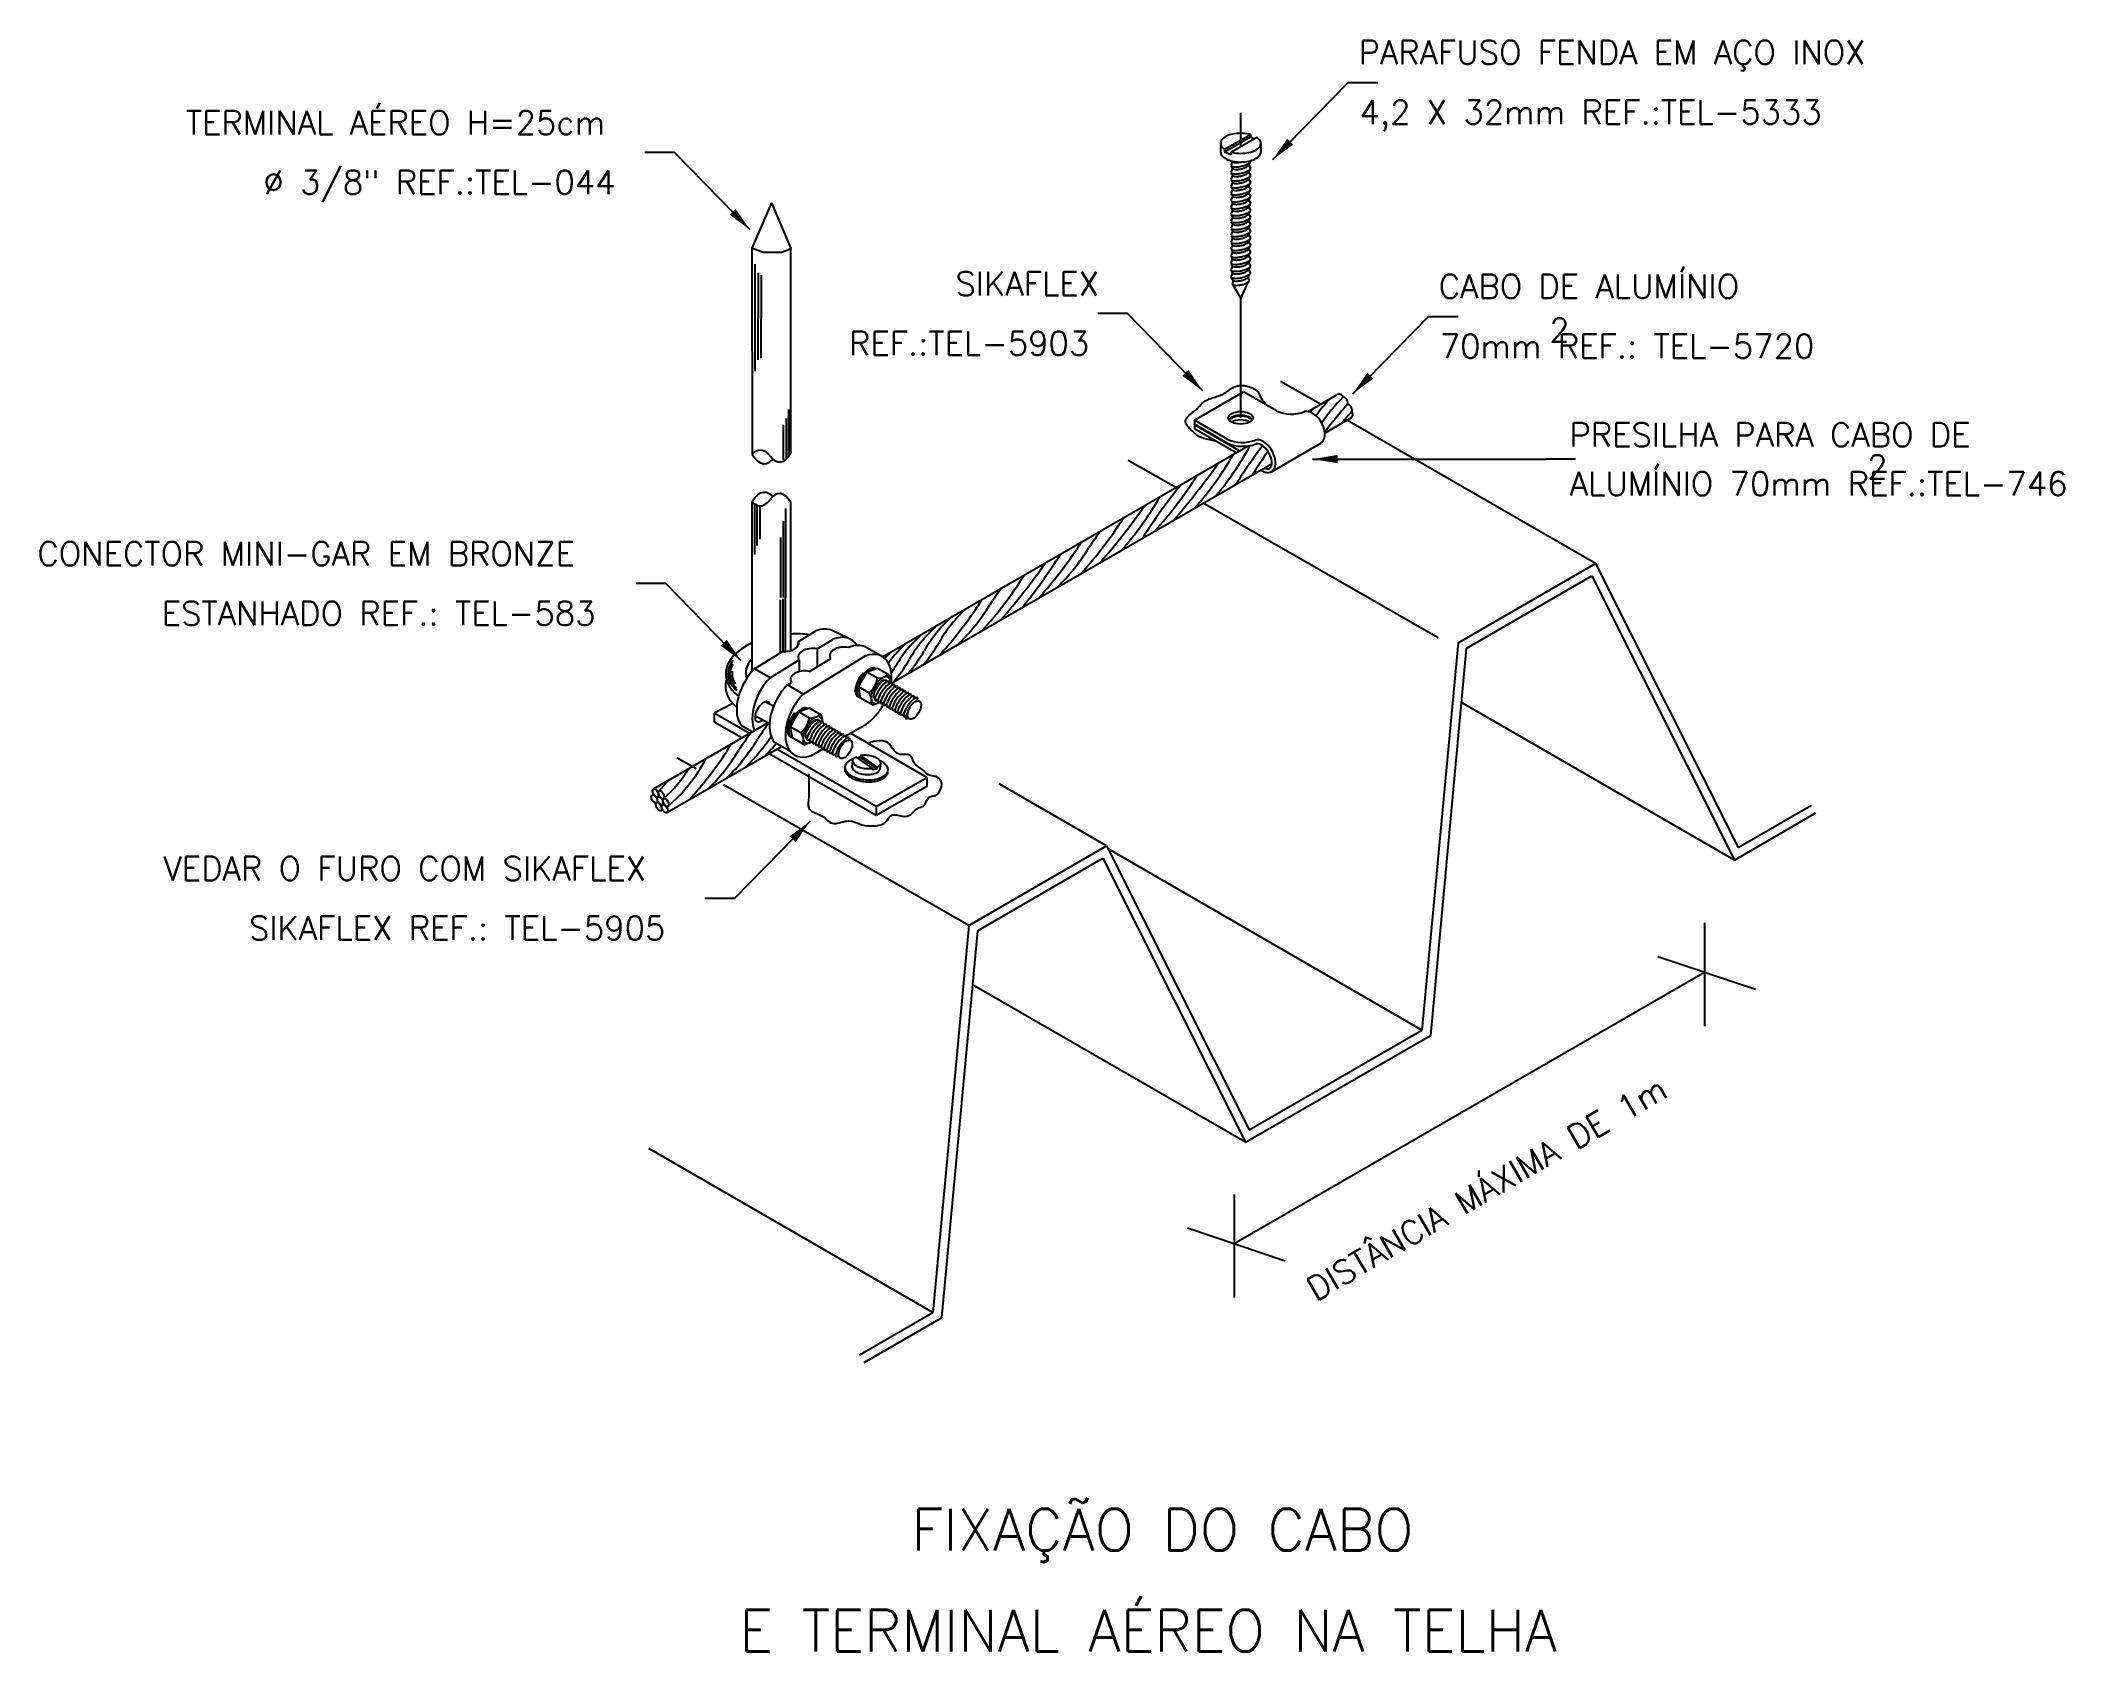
# Model space of a CAD drawing. Header units: millimetres. Extents: x -5782.9 to -5765.8, y -4665.2 to -4651.6.
import ezdxf
from ezdxf.enums import TextEntityAlignment as Align

# ---------------------------------------------------------------- set-up
doc = ezdxf.new("R2010")
doc.units = ezdxf.units.MM
doc.header["$LTSCALE"] = 10
doc.linetypes.add('DASHDOT', pattern=[1, 0.5, -0.25, 0, -0.25])
doc.layers.add('Termotécnica', color=7, linetype='Continuous')
doc.styles.add('r140', font='romans.shx')
doc.styles.add('r80', font='romans.shx')

msp = doc.modelspace()

# ---------------------------------------------------------------- linework, layer by layer
at = {"layer": 'Termotécnica', "color": 2}
for p, q in [((-5772.498, -4652.651), (-5771.862, -4652.001)), ((-5771.862, -4652.001), (-5771.612, -4652.001)), ((-5772.937, -4652.514), (-5772.937, -4652.586)), ((-5772.903, -4652.564), (-5772.686, -4652.439)), ((-5772.903, -4652.585), (-5772.686, -4652.46)), ((-5772.85, -4652.588), (-5772.633, -4652.463)), ((-5772.686, -4652.439), (-5772.686, -4652.46)), ((-5772.686, -4652.46), (-5772.654, -4652.475)), ((-5772.599, -4652.514), (-5772.599, -4652.586)), ((-5777.535, -4652.591), (-5777.785, -4652.591)), ((-5776.899, -4653.242), (-5777.535, -4652.591)), ((-5772.903, -4652.564), (-5772.903, -4652.585)), ((-5772.903, -4652.585), (-5772.85, -4652.609)), ((-5772.836, -4652.665), (-5772.851, -4652.7)), ((-5772.836, -4652.724), (-5772.851, -4652.759)), ((-5772.85, -4652.588), (-5772.85, -4652.609)), ((-5772.847, -4652.706), (-5772.836, -4652.724)), ((-5772.689, -4652.674), (-5772.701, -4652.695)), ((-5772.701, -4652.695), (-5772.686, -4652.724)), ((-5772.836, -4652.783), (-5772.851, -4652.817)), ((-5772.836, -4652.841), (-5772.851, -4652.876)), ((-5772.836, -4652.9), (-5772.851, -4652.935)), ((-5772.847, -4652.764), (-5772.836, -4652.783)), ((-5772.847, -4652.823), (-5772.836, -4652.841)), ((-5772.847, -4652.882), (-5772.836, -4652.9)), ((-5772.689, -4652.732), (-5772.701, -4652.754)), ((-5772.701, -4652.754), (-5772.686, -4652.783)), ((-5772.689, -4652.791), (-5772.701, -4652.813)), ((-5772.701, -4652.813), (-5772.686, -4652.841)), ((-5772.689, -4652.85), (-5772.701, -4652.871)), ((-5772.701, -4652.871), (-5772.686, -4652.9)), ((-5776.719, -4653.015), (-5776.883, -4653.397)), ((-5776.719, -4653.015), (-5776.556, -4653.399)), ((-5772.836, -4652.959), (-5772.851, -4652.993)), ((-5772.836, -4653.017), (-5772.851, -4653.052)), ((-5772.847, -4652.94), (-5772.836, -4652.959)), ((-5772.847, -4652.999), (-5772.836, -4653.017)), ((-5772.847, -4653.057), (-5772.836, -4653.076)), ((-5772.689, -4652.908), (-5772.701, -4652.93)), ((-5772.701, -4652.93), (-5772.686, -4652.958)), ((-5772.689, -4652.967), (-5772.701, -4652.989)), ((-5772.701, -4652.989), (-5772.686, -4653.017)), ((-5772.689, -4653.026), (-5772.701, -4653.047)), ((-5772.701, -4653.047), (-5772.686, -4653.076)), ((-5772.836, -4653.076), (-5772.851, -4653.111)), ((-5772.836, -4653.135), (-5772.851, -4653.169)), ((-5772.836, -4653.193), (-5772.851, -4653.228)), ((-5772.847, -4653.116), (-5772.836, -4653.135)), ((-5772.847, -4653.175), (-5772.836, -4653.193)), ((-5772.847, -4653.233), (-5772.836, -4653.252)), ((-5772.689, -4653.084), (-5772.701, -4653.106)), ((-5772.701, -4653.106), (-5772.686, -4653.134)), ((-5772.689, -4653.143), (-5772.701, -4653.165)), ((-5772.701, -4653.165), (-5772.686, -4653.193)), ((-5772.689, -4653.202), (-5772.701, -4653.223)), ((-5772.701, -4653.223), (-5772.686, -4653.252)), ((-5776.883, -4653.397), (-5776.882, -4655.133)), ((-5776.796, -4653.429), (-5776.883, -4653.397)), ((-5776.882, -4653.397), (-5776.882, -4653.396)), ((-5776.632, -4653.429), (-5776.556, -4653.399)), ((-5776.555, -4655.125), (-5776.556, -4653.399)), ((-5772.836, -4653.252), (-5772.851, -4653.287)), ((-5772.836, -4653.31), (-5772.851, -4653.345)), ((-5772.836, -4653.369), (-5772.851, -4653.404)), ((-5772.847, -4653.292), (-5772.836, -4653.31)), ((-5772.847, -4653.351), (-5772.836, -4653.369)), ((-5772.847, -4653.409), (-5772.836, -4653.428)), ((-5772.689, -4653.26), (-5772.701, -4653.282)), ((-5772.701, -4653.282), (-5772.686, -4653.31)), ((-5772.689, -4653.319), (-5772.701, -4653.34)), ((-5772.701, -4653.34), (-5772.686, -4653.369)), ((-5772.689, -4653.377), (-5772.701, -4653.399)), ((-5772.701, -4653.399), (-5772.686, -4653.428)), ((-5776.796, -4653.429), (-5776.632, -4653.429)), ((-5772.836, -4653.428), (-5772.851, -4653.462)), ((-5772.836, -4653.486), (-5772.851, -4653.521)), ((-5772.836, -4653.545), (-5772.851, -4653.58)), ((-5772.847, -4653.468), (-5772.836, -4653.486)), ((-5772.847, -4653.527), (-5772.836, -4653.545)), ((-5772.689, -4653.436), (-5772.701, -4653.458)), ((-5772.701, -4653.458), (-5772.686, -4653.486)), ((-5772.689, -4653.495), (-5772.701, -4653.516)), ((-5772.701, -4653.516), (-5772.686, -4653.545)), ((-5772.689, -4653.553), (-5772.701, -4653.575)), ((-5772.701, -4653.575), (-5772.686, -4653.603)), ((-5772.836, -4653.604), (-5772.851, -4653.638)), ((-5772.848, -4653.643), (-5772.836, -4653.664)), ((-5772.847, -4653.585), (-5772.836, -4653.604)), ((-5772.834, -4653.668), (-5772.838, -4653.7)), ((-5772.833, -4653.705), (-5772.768, -4653.821)), ((-5772.768, -4653.821), (-5772.706, -4653.682)), ((-5772.705, -4653.644), (-5772.697, -4653.67)), ((-5772.701, -4653.635), (-5772.691, -4653.614)), ((-5773.722, -4653.948), (-5773.972, -4653.948)), ((-5773.087, -4654.599), (-5773.722, -4653.948)), ((-5771.823, -4654.622), (-5771.187, -4653.972)), ((-5771.187, -4653.972), (-5770.937, -4653.972)), ((-5773.158, -4654.846), (-5772.744, -4654.607)), ((-5772.467, -4654.767), (-5772.744, -4654.607)), ((-5772.201, -4654.772), (-5771.957, -4654.631)), ((-5772.882, -4655.006), (-5773.158, -4654.846)), ((-5773.158, -4654.846), (-5773.158, -4654.878)), ((-5772.882, -4655.038), (-5773.158, -4654.878)), ((-5773.158, -4654.885), (-5773.153, -4654.882)), ((-5772.778, -4655.104), (-5773.158, -4654.885)), ((-5773.158, -4654.885), (-5773.158, -4654.917)), ((-5772.806, -4655.12), (-5773.158, -4654.917)), ((-5772.057, -4654.951), (-5771.835, -4654.822)), ((-5775.785, -4656.838), (-5772.704, -4655.062)), ((-5772.509, -4655.279), (-5772.094, -4655.039)), ((-5775.151, -4656.737), (-5772.504, -4655.209)), ((-5772.162, -4655.173), (-5770.198, -4655.174)), ((-5769.948, -4655.174), (-5770.198, -4655.174)), ((-5776.882, -4656.96), (-5776.882, -4655.53)), ((-5776.555, -4656.785), (-5776.555, -4655.536)), ((-5777.609, -4656.221), (-5777.859, -4656.221)), ((-5776.973, -4656.872), (-5777.609, -4656.221)), ((-5775.708, -4657.059), (-5775.151, -4656.737)), ((-5775.987, -4657.091), (-5775.915, -4656.967)), ((-5775.948, -4656.975), (-5775.936, -4656.982)), ((-5775.937, -4656.977), (-5775.925, -4656.984)), ((-5775.937, -4656.977), (-5775.928, -4656.99)), ((-5775.936, -4656.982), (-5775.929, -4656.992)), ((-5775.825, -4656.936), (-5775.915, -4656.967)), ((-5775.826, -4657.018), (-5775.915, -4656.967)), ((-5775.73, -4656.99), (-5775.825, -4656.936)), ((-5775.969, -4657.185), (-5775.987, -4657.091)), ((-5775.899, -4657.142), (-5775.987, -4657.091)), ((-5775.754, -4657.035), (-5775.756, -4657.054)), ((-5775.754, -4657.035), (-5775.756, -4657.054)), ((-5775.73, -4657.047), (-5775.733, -4657.068)), ((-5775.712, -4657.058), (-5775.723, -4657)), ((-5775.706, -4657.06), (-5775.709, -4657.082)), ((-5775.683, -4657.074), (-5775.685, -4657.093)), ((-5775.657, -4657.088), (-5775.659, -4657.108)), ((-5775.634, -4657.102), (-5775.637, -4657.122)), ((-5775.61, -4657.116), (-5775.613, -4657.135)), ((-5775.587, -4657.13), (-5775.589, -4657.149)), ((-5775.563, -4657.143), (-5775.566, -4657.163)), ((-5775.54, -4657.157), (-5775.542, -4657.176)), ((-5777.045, -4657.23), (-5777.201, -4657.311)), ((-5776.903, -4657.483), (-5777.201, -4657.311)), ((-5777.201, -4657.311), (-5777.201, -4657.387)), ((-5776.7, -4657.255), (-5776.771, -4657.218)), ((-5776.56, -4657.427), (-5776.488, -4657.302)), ((-5776.521, -4657.311), (-5776.509, -4657.318)), ((-5776.51, -4657.313), (-5776.498, -4657.32)), ((-5776.51, -4657.313), (-5776.501, -4657.325)), ((-5776.509, -4657.318), (-5776.502, -4657.328)), ((-5776.398, -4657.271), (-5776.488, -4657.302)), ((-5776.399, -4657.354), (-5776.488, -4657.302)), ((-5776.303, -4657.326), (-5776.398, -4657.271)), ((-5775.874, -4657.24), (-5775.969, -4657.185)), ((-5775.799, -4657.219), (-5775.862, -4657.241)), ((-5775.854, -4657.187), (-5775.844, -4657.181)), ((-5775.854, -4657.187), (-5775.844, -4657.181)), ((-5775.842, -4657.207), (-5775.82, -4657.195)), ((-5775.818, -4657.221), (-5775.797, -4657.209)), ((-5775.794, -4657.234), (-5775.773, -4657.222)), ((-5775.769, -4657.249), (-5775.748, -4657.237)), ((-5775.746, -4657.263), (-5775.725, -4657.251)), ((-5775.722, -4657.276), (-5775.701, -4657.264)), ((-5775.698, -4657.29), (-5775.677, -4657.278)), ((-5775.675, -4657.304), (-5775.654, -4657.292)), ((-5775.652, -4657.317), (-5775.63, -4657.305)), ((-5775.628, -4657.33), (-5775.607, -4657.318)), ((-5775.603, -4657.343), (-5775.582, -4657.331)), ((-5775.516, -4657.17), (-5775.519, -4657.189)), ((-5775.49, -4657.183), (-5775.493, -4657.208)), ((-5777.714, -4657.951), (-5776.748, -4657.394)), ((-5776.969, -4657.521), (-5777.201, -4657.387)), ((-5776.735, -4657.4), (-5776.856, -4657.337)), ((-5776.542, -4657.52), (-5776.56, -4657.427)), ((-5776.472, -4657.478), (-5776.56, -4657.427)), ((-5776.327, -4657.37), (-5776.329, -4657.39)), ((-5776.303, -4657.382), (-5776.306, -4657.404)), ((-5776.285, -4657.393), (-5776.296, -4657.335)), ((-5776.279, -4657.396), (-5776.282, -4657.417)), ((-5776.255, -4657.41), (-5776.258, -4657.429)), ((-5776.23, -4657.424), (-5776.232, -4657.443)), ((-5776.207, -4657.438), (-5776.209, -4657.457)), ((-5776.183, -4657.452), (-5776.186, -4657.471)), ((-5776.159, -4657.465), (-5776.162, -4657.485)), ((-5776.136, -4657.479), (-5776.139, -4657.498)), ((-5776.113, -4657.492), (-5776.115, -4657.512)), ((-5775.41, -4657.853), (-5776.054, -4657.481)), ((-5775.583, -4657.362), (-5775.568, -4657.352)), ((-5777.599, -4658.15), (-5776.633, -4657.593)), ((-5775.836, -4658.175), (-5776.739, -4657.654)), ((-5775.836, -4658.099), (-5776.673, -4657.616)), ((-5776.447, -4657.575), (-5776.542, -4657.52)), ((-5776.371, -4657.554), (-5776.435, -4657.576)), ((-5776.427, -4657.523), (-5776.417, -4657.517)), ((-5776.415, -4657.543), (-5776.393, -4657.53)), ((-5776.391, -4657.556), (-5776.37, -4657.544)), ((-5776.367, -4657.57), (-5776.346, -4657.558)), ((-5776.342, -4657.584), (-5776.32, -4657.572)), ((-5776.319, -4657.598), (-5776.297, -4657.586)), ((-5776.295, -4657.612), (-5776.274, -4657.6)), ((-5776.271, -4657.626), (-5776.25, -4657.614)), ((-5776.248, -4657.639), (-5776.227, -4657.627)), ((-5776.225, -4657.653), (-5776.203, -4657.641)), ((-5776.201, -4657.666), (-5776.18, -4657.654)), ((-5776.175, -4657.68), (-5776.154, -4657.668)), ((-5776.089, -4657.505), (-5776.092, -4657.525)), ((-5776.063, -4657.519), (-5776.066, -4657.539)), ((-5775.828, -4657.766), (-5775.97, -4657.667)), ((-5776.038, -4657.763), (-5776.034, -4657.713)), ((-5775.866, -4657.779), (-5776.007, -4657.681)), ((-5775.971, -4657.682), (-5775.993, -4657.69)), ((-5775.829, -4657.78), (-5775.971, -4657.682)), ((-5775.868, -4657.778), (-5775.869, -4657.788)), ((-5775.866, -4657.779), (-5775.867, -4657.793)), ((-5775.829, -4657.78), (-5775.867, -4657.793)), ((-5775.828, -4657.766), (-5775.829, -4657.78)), ((-5775.802, -4657.733), (-5775.806, -4657.782)), ((-5775.836, -4658.099), (-5775.41, -4657.853)), ((-5775.41, -4657.929), (-5775.836, -4658.175)), ((-5775.41, -4657.853), (-5775.41, -4657.929)), ((-5775.836, -4658.099), (-5775.836, -4658.175)), ((-5776.393, -4658.222), (-5777.029, -4658.872)), ((-5777.029, -4658.872), (-5777.279, -4658.872))]:
    msp.add_line(p, q, dxfattribs=at)
at = {"layer": 'Termotécnica', "color": 1, "linetype": 'DASHDOT'}
for p, q in [((-5772.768, -4652.541), (-5772.768, -4652.258)), ((-5772.768, -4654.825), (-5772.768, -4653.821))]:
    msp.add_line(p, q, dxfattribs=at)
at = {"layer": 'Termotécnica', "color": 1}
for p, q in [((-5776.857, -4653.981), (-5776.857, -4653.53)), ((-5776.832, -4653.603), (-5776.832, -4653.982)), ((-5776.806, -4653.625), (-5776.806, -4653.982)), ((-5776.857, -4654.432), (-5776.857, -4653.981)), ((-5776.832, -4654.338), (-5776.832, -4653.982)), ((-5776.806, -4654.323), (-5776.806, -4653.982)), ((-5776.574, -4654.755), (-5776.574, -4655.141)), ((-5776.617, -4655.18), (-5776.617, -4654.884)), ((-5776.595, -4654.831), (-5776.595, -4655.163)), ((-5776.859, -4655.977), (-5776.859, -4655.549)), ((-5776.839, -4655.9), (-5776.839, -4655.56)), ((-5776.818, -4655.566), (-5776.818, -4655.847)), ((-5776.601, -4655.589), (-5776.601, -4656.339)), ((-5776.621, -4655.694), (-5776.621, -4656.339)), ((-5776.642, -4655.834), (-5776.642, -4656.339)), ((-5776.642, -4656.803), (-5776.642, -4656.359)), ((-5776.621, -4656.793), (-5776.621, -4656.349)), ((-5776.601, -4656.793), (-5776.601, -4656.339)), ((-5776.102, -4658.029), (-5776.102, -4658.021)), ((-5768.864, -4659.079), (-5768.864, -4659.947)), ((-5769.256, -4659.36), (-5768.433, -4659.637)), ((-5772.824, -4661.778), (-5768.864, -4659.492)), ((-5772.824, -4661.365), (-5772.824, -4662.234)), ((-5773.216, -4661.647), (-5772.393, -4661.924))]:
    msp.add_line(p, q, dxfattribs=at)
at = {"layer": 'Termotécnica', "color": 3}
for p, q in [((-5772.097, -4654.711), (-5772.432, -4654.518)), ((-5769.781, -4656.053), (-5771.873, -4654.845)), ((-5773.314, -4655.413), (-5773.715, -4655.185)), ((-5771.104, -4656.677), (-5773.085, -4655.544)), ((-5770.938, -4656.721), (-5769.781, -4656.053)), ((-5769.781, -4656.053), (-5768.58, -4658.444)), ((-5770.868, -4656.767), (-5769.812, -4656.157)), ((-5769.812, -4656.157), (-5768.611, -4658.549)), ((-5776.492, -4656.71), (-5776.346, -4656.62)), ((-5776.072, -4656.682), (-5776.208, -4656.617)), ((-5776.862, -4656.938), (-5776.625, -4656.793)), ((-5776.492, -4656.71), (-5776.492, -4656.735)), ((-5776.333, -4656.771), (-5776.202, -4656.691)), ((-5776.333, -4656.771), (-5776.333, -4656.921)), ((-5775.799, -4656.83), (-5775.929, -4656.754)), ((-5770.938, -4656.721), (-5771.242, -4659.981)), ((-5770.868, -4656.767), (-5771.171, -4660.027)), ((-5776.731, -4657.014), (-5776.862, -4656.938)), ((-5776.731, -4657.014), (-5776.485, -4656.864)), ((-5776.485, -4656.864), (-5776.485, -4656.963)), ((-5776.452, -4657.151), (-5775.923, -4656.828)), ((-5776.398, -4656.96), (-5776.22, -4656.851)), ((-5776.585, -4657.074), (-5776.551, -4657.054)), ((-5776.452, -4657.151), (-5776.585, -4657.074)), ((-5775.708, -4657.08), (-5775.708, -4657.077)), ((-5768.611, -4658.549), (-5770.91, -4657.221)), ((-5776.88, -4657.47), (-5776.971, -4657.418)), ((-5776.281, -4657.416), (-5776.281, -4657.412)), ((-5776.094, -4657.503), (-5775.919, -4657.404)), ((-5776.559, -4657.635), (-5776.693, -4657.559)), ((-5776.382, -4657.669), (-5776.275, -4657.607)), ((-5777.353, -4657.782), (-5777.515, -4657.689)), ((-5775.056, -4659.099), (-5777.124, -4657.916)), ((-5773.898, -4658.43), (-5774.802, -4657.908)), ((-5768.611, -4658.549), (-5767.924, -4658.152)), ((-5768.58, -4658.444), (-5767.962, -4658.088)), ((-5775.056, -4659.099), (-5773.898, -4658.43)), ((-5773.898, -4658.43), (-5772.697, -4660.822)), ((-5771.242, -4659.981), (-5773.885, -4658.455)), ((-5774.985, -4659.144), (-5773.929, -4658.534)), ((-5773.929, -4658.534), (-5772.728, -4660.926)), ((-5775.056, -4659.099), (-5775.359, -4662.359)), ((-5774.985, -4659.144), (-5775.288, -4662.404)), ((-5772.728, -4660.926), (-5775.027, -4659.599)), ((-5772.728, -4660.926), (-5771.171, -4660.027)), ((-5772.697, -4660.822), (-5771.242, -4659.981)), ((-5775.359, -4662.359), (-5777.75, -4660.979)), ((-5775.977, -4662.716), (-5775.359, -4662.359)), ((-5775.939, -4662.78), (-5775.288, -4662.404))]:
    msp.add_line(p, q, dxfattribs=at)
at = {"layer": 'Termotécnica', "color": 2}
for points in [[(-5772.686, -4652.439, 0.016409), (-5772.7, -4652.436, 0.051099), (-5772.768, -4652.429, 0.051099), (-5772.837, -4652.436, 0.064948), (-5772.888, -4652.454, 0.104203), (-5772.927, -4652.485, 0.174705), (-5772.937, -4652.514, 0.174705), (-5772.927, -4652.542, 0.06738), (-5772.903, -4652.564, 0.064948)], [(-5772.85, -4652.588, 0.016409), (-5772.837, -4652.591, 0.051099), (-5772.768, -4652.598, 0.051099), (-5772.7, -4652.591, 0.064948), (-5772.648, -4652.574, 0.104203), (-5772.609, -4652.542, 0.174705), (-5772.599, -4652.514, 0.174705)], [(-5772.599, -4652.514, 0.174705), (-5772.609, -4652.485, 0.06738), (-5772.633, -4652.463, 0.064948)], [(-5772.937, -4652.586, 0.174705), (-5772.927, -4652.615, 0.104203), (-5772.888, -4652.646, 0.064948), (-5772.837, -4652.664, 0.051099), (-5772.768, -4652.671, 0.051099), (-5772.7, -4652.664, 0.064948), (-5772.648, -4652.646, 0.104203), (-5772.609, -4652.615, 0.174705), (-5772.599, -4652.586, 0.174705)], [(-5775.97, -4657.667, -0.016409), (-5775.96, -4657.666, -0.051099), (-5775.913, -4657.665, -0.051099), (-5775.866, -4657.674, -0.064948), (-5775.832, -4657.689, -0.104203), (-5775.807, -4657.712, -0.174705), (-5775.802, -4657.733, -0.174705), (-5775.81, -4657.752, -0.06738), (-5775.828, -4657.766, -0.064948)], [(-5775.741, -4657.809, -0.163967), (-5775.755, -4657.842, -0.105865), (-5775.799, -4657.874, -0.069333), (-5775.855, -4657.89, -0.055541), (-5775.928, -4657.892, -0.055541), (-5776, -4657.878, -0.069333), (-5776.053, -4657.853, -0.105865), (-5776.091, -4657.814, -0.163967), (-5776.099, -4657.779, -0.163967)], [(-5776.098, -4657.763, -0.163967), (-5776.084, -4657.731, -0.134419), (-5776.026, -4657.693)], [(-5775.811, -4657.707, -0.16143), (-5775.748, -4657.758, -0.163967), (-5775.739, -4657.793, -0.163967), (-5775.754, -4657.826, -0.105865), (-5775.798, -4657.858, -0.069333), (-5775.854, -4657.874, -0.055541), (-5775.927, -4657.876, -0.055541), (-5775.998, -4657.862, -0.069333), (-5776.051, -4657.837, -0.105865), (-5776.089, -4657.798, -0.163967), (-5776.098, -4657.763, -0.163967)], [(-5775.806, -4657.782, -0.174705), (-5775.814, -4657.801, -0.104203), (-5775.843, -4657.82, -0.064948), (-5775.879, -4657.83, -0.051099), (-5775.927, -4657.831, -0.051099), (-5775.973, -4657.822, -0.064948), (-5776.007, -4657.807, -0.104203), (-5776.032, -4657.783, -0.174705), (-5776.038, -4657.763, -0.174705)], [(-5775.866, -4657.779, -0.016409), (-5775.875, -4657.78, -0.051099), (-5775.923, -4657.781, -0.051099), (-5775.969, -4657.772, -0.064948), (-5776.003, -4657.757, -0.104203), (-5776.028, -4657.734, -0.492299), (-5776.007, -4657.681, -0.174705)]]:
    msp.add_lwpolyline(points, format="xyb", dxfattribs=at)
at = {"layer": 'Termotécnica', "color": 1}
for points in [[(-5772.851, -4652.7, 0.24548), (-5772.846, -4652.706, 0.082009), (-5772.823, -4652.712, 0.04047), (-5772.798, -4652.712, 0.029714), (-5772.764, -4652.706, 0.029714), (-5772.73, -4652.697, 0.04047), (-5772.707, -4652.687, 0.082009), (-5772.688, -4652.673, 0.24548), (-5772.686, -4652.665, 0.24548)], [(-5772.851, -4652.759, 0.24548), (-5772.846, -4652.765, 0.082009), (-5772.823, -4652.771, 0.04047), (-5772.798, -4652.77, 0.029714), (-5772.764, -4652.765, 0.029714), (-5772.73, -4652.756, 0.04047), (-5772.707, -4652.746, 0.082009), (-5772.688, -4652.732, 0.24548), (-5772.686, -4652.724, 0.24548)], [(-5772.836, -4652.665, 0.24548), (-5772.832, -4652.671, 0.082009), (-5772.813, -4652.675, 0.04047), (-5772.792, -4652.675, 0.029714), (-5772.764, -4652.671, 0.013189), (-5772.752, -4652.668, 0.04047)], [(-5772.836, -4652.724, 0.24548), (-5772.832, -4652.729, 0.082009), (-5772.813, -4652.734, 0.04047), (-5772.792, -4652.733, 0.029714), (-5772.764, -4652.729, 0.029714), (-5772.737, -4652.722, 0.04047), (-5772.718, -4652.713, 0.082009), (-5772.703, -4652.702, 0.24548), (-5772.701, -4652.695, 0.24548)], [(-5772.851, -4652.817, 0.24548), (-5772.846, -4652.824, 0.082009), (-5772.823, -4652.829, 0.04047), (-5772.798, -4652.829, 0.029714), (-5772.764, -4652.824, 0.029714), (-5772.73, -4652.815, 0.04047), (-5772.707, -4652.804, 0.082009), (-5772.688, -4652.79, 0.24548), (-5772.686, -4652.783, 0.24548)], [(-5772.851, -4652.876, 0.24548), (-5772.846, -4652.882, 0.082009), (-5772.823, -4652.888, 0.04047), (-5772.798, -4652.888, 0.029714), (-5772.764, -4652.882, 0.029714), (-5772.73, -4652.873, 0.04047), (-5772.707, -4652.863, 0.082009), (-5772.688, -4652.849, 0.24548), (-5772.686, -4652.841, 0.24548)], [(-5772.851, -4652.935, 0.24548), (-5772.846, -4652.941, 0.082009), (-5772.823, -4652.946, 0.04047), (-5772.798, -4652.946, 0.029714), (-5772.764, -4652.941, 0.029714), (-5772.73, -4652.932, 0.04047), (-5772.707, -4652.922, 0.082009), (-5772.688, -4652.908, 0.24548), (-5772.686, -4652.9, 0.24548)], [(-5772.836, -4652.783, 0.24548), (-5772.832, -4652.788, 0.082009), (-5772.813, -4652.792, 0.04047), (-5772.792, -4652.792, 0.029714), (-5772.764, -4652.788, 0.029714), (-5772.737, -4652.78, 0.04047), (-5772.718, -4652.772, 0.082009), (-5772.703, -4652.761, 0.24548), (-5772.701, -4652.754, 0.24548)], [(-5772.836, -4652.841, 0.24548), (-5772.832, -4652.846, 0.082009), (-5772.813, -4652.851, 0.04047), (-5772.792, -4652.851, 0.029714), (-5772.764, -4652.846, 0.029714), (-5772.737, -4652.839, 0.04047), (-5772.718, -4652.831, 0.082009), (-5772.703, -4652.819, 0.24548), (-5772.701, -4652.813, 0.24548)], [(-5772.836, -4652.9, 0.24548), (-5772.832, -4652.905, 0.082009), (-5772.813, -4652.91, 0.04047), (-5772.792, -4652.909, 0.029714), (-5772.764, -4652.905, 0.029714), (-5772.737, -4652.898, 0.04047), (-5772.718, -4652.889, 0.082009), (-5772.703, -4652.878, 0.24548), (-5772.701, -4652.871, 0.24548)], [(-5772.851, -4652.993, 0.24548), (-5772.846, -4653, 0.082009), (-5772.823, -4653.005, 0.04047), (-5772.798, -4653.005, 0.029714), (-5772.764, -4653, 0.029714), (-5772.73, -4652.99, 0.04047), (-5772.707, -4652.98, 0.082009), (-5772.688, -4652.966, 0.24548), (-5772.686, -4652.958, 0.24548)], [(-5772.851, -4653.052, 0.24548), (-5772.846, -4653.058, 0.082009), (-5772.823, -4653.064, 0.04047), (-5772.798, -4653.063, 0.029714), (-5772.764, -4653.058, 0.029714), (-5772.73, -4653.049, 0.04047), (-5772.707, -4653.039, 0.082009), (-5772.688, -4653.025, 0.24548), (-5772.686, -4653.017, 0.24548)], [(-5772.836, -4652.959, 0.24548), (-5772.832, -4652.964, 0.082009), (-5772.813, -4652.968, 0.04047), (-5772.792, -4652.968, 0.029714), (-5772.764, -4652.964, 0.029714), (-5772.737, -4652.956, 0.04047), (-5772.718, -4652.948, 0.082009), (-5772.703, -4652.936, 0.24548), (-5772.701, -4652.93, 0.24548)], [(-5772.836, -4653.017, 0.24548), (-5772.832, -4653.022, 0.082009), (-5772.813, -4653.027, 0.04047), (-5772.792, -4653.027, 0.029714), (-5772.764, -4653.022, 0.029714), (-5772.737, -4653.015, 0.04047), (-5772.718, -4653.007, 0.082009), (-5772.703, -4652.995, 0.24548), (-5772.701, -4652.989, 0.24548)], [(-5772.836, -4653.076, 0.24548), (-5772.832, -4653.081, 0.082009), (-5772.813, -4653.085, 0.04047), (-5772.792, -4653.085, 0.029714), (-5772.764, -4653.081, 0.029714), (-5772.737, -4653.073, 0.04047), (-5772.718, -4653.065, 0.082009), (-5772.703, -4653.054, 0.24548), (-5772.701, -4653.047, 0.24548)], [(-5772.851, -4653.111, 0.24548), (-5772.846, -4653.117, 0.082009), (-5772.823, -4653.122, 0.04047), (-5772.798, -4653.122, 0.029714), (-5772.764, -4653.117, 0.029714), (-5772.73, -4653.108, 0.04047), (-5772.707, -4653.098, 0.082009), (-5772.688, -4653.084, 0.24548), (-5772.686, -4653.076, 0.24548)], [(-5772.851, -4653.169, 0.24548), (-5772.846, -4653.176, 0.082009), (-5772.823, -4653.181, 0.04047), (-5772.798, -4653.181, 0.029714), (-5772.764, -4653.176, 0.029714), (-5772.73, -4653.166, 0.04047), (-5772.707, -4653.156, 0.082009), (-5772.688, -4653.142, 0.24548), (-5772.686, -4653.134, 0.24548)], [(-5772.851, -4653.228, 0.24548), (-5772.846, -4653.234, 0.082009), (-5772.823, -4653.24, 0.04047), (-5772.798, -4653.239, 0.029714), (-5772.764, -4653.234, 0.029714), (-5772.73, -4653.225, 0.04047), (-5772.707, -4653.215, 0.082009), (-5772.688, -4653.201, 0.24548), (-5772.686, -4653.193, 0.24548)], [(-5772.836, -4653.135, 0.24548), (-5772.832, -4653.14, 0.082009), (-5772.813, -4653.144, 0.04047), (-5772.792, -4653.144, 0.029714), (-5772.764, -4653.14, 0.029714), (-5772.737, -4653.132, 0.04047), (-5772.718, -4653.124, 0.082009), (-5772.703, -4653.112, 0.24548), (-5772.701, -4653.106, 0.24548)], [(-5772.836, -4653.193, 0.24548), (-5772.832, -4653.198, 0.082009), (-5772.813, -4653.203, 0.04047), (-5772.792, -4653.203, 0.029714), (-5772.764, -4653.198, 0.029714), (-5772.737, -4653.191, 0.04047), (-5772.718, -4653.182, 0.082009), (-5772.703, -4653.171, 0.24548), (-5772.701, -4653.165, 0.24548)], [(-5772.836, -4653.252, 0.24548), (-5772.832, -4653.257, 0.082009), (-5772.813, -4653.261, 0.04047), (-5772.792, -4653.261, 0.029714), (-5772.764, -4653.257, 0.029714), (-5772.737, -4653.249, 0.04047), (-5772.718, -4653.241, 0.082009), (-5772.703, -4653.23, 0.24548), (-5772.701, -4653.223, 0.24548)], [(-5772.851, -4653.287, 0.24548), (-5772.846, -4653.293, 0.082009), (-5772.823, -4653.298, 0.04047), (-5772.798, -4653.298, 0.029714), (-5772.764, -4653.293, 0.029714), (-5772.73, -4653.284, 0.04047), (-5772.707, -4653.274, 0.082009), (-5772.688, -4653.259, 0.24548), (-5772.686, -4653.252, 0.24548)], [(-5772.851, -4653.345, 0.24548), (-5772.846, -4653.351, 0.082009), (-5772.823, -4653.357, 0.04047), (-5772.798, -4653.357, 0.029714), (-5772.764, -4653.351, 0.029714), (-5772.73, -4653.342, 0.04047), (-5772.707, -4653.332, 0.082009), (-5772.688, -4653.318, 0.24548), (-5772.686, -4653.31, 0.24548)], [(-5772.851, -4653.404, 0.24548), (-5772.846, -4653.41, 0.082009), (-5772.823, -4653.416, 0.04047), (-5772.798, -4653.415, 0.029714), (-5772.764, -4653.41, 0.029714), (-5772.73, -4653.401, 0.04047), (-5772.707, -4653.391, 0.082009), (-5772.688, -4653.377, 0.24548), (-5772.686, -4653.369, 0.24548)], [(-5772.836, -4653.31, 0.24548), (-5772.832, -4653.316, 0.082009), (-5772.813, -4653.32, 0.04047), (-5772.792, -4653.32, 0.029714), (-5772.764, -4653.316, 0.029714), (-5772.737, -4653.308, 0.04047), (-5772.718, -4653.3, 0.082009), (-5772.703, -4653.288, 0.24548), (-5772.701, -4653.282, 0.24548)], [(-5772.836, -4653.369, 0.24548), (-5772.832, -4653.374, 0.082009), (-5772.813, -4653.379, 0.04047), (-5772.792, -4653.378, 0.029714), (-5772.764, -4653.374, 0.029714), (-5772.737, -4653.367, 0.04047), (-5772.718, -4653.358, 0.082009), (-5772.703, -4653.347, 0.24548), (-5772.701, -4653.34, 0.24548)], [(-5772.836, -4653.428, 0.24548), (-5772.832, -4653.433, 0.082009), (-5772.813, -4653.437, 0.04047), (-5772.792, -4653.437, 0.029714), (-5772.764, -4653.433, 0.029714), (-5772.737, -4653.425, 0.04047), (-5772.718, -4653.417, 0.082009), (-5772.703, -4653.406, 0.24548), (-5772.701, -4653.399, 0.24548)], [(-5772.851, -4653.462, 0.24548), (-5772.846, -4653.469, 0.082009), (-5772.823, -4653.474, 0.04047), (-5772.798, -4653.474, 0.029714), (-5772.764, -4653.469, 0.029714), (-5772.73, -4653.46, 0.04047), (-5772.707, -4653.449, 0.082009), (-5772.688, -4653.435, 0.24548), (-5772.686, -4653.428, 0.24548)], [(-5772.851, -4653.521, 0.24548), (-5772.846, -4653.527, 0.082009), (-5772.823, -4653.533, 0.04047), (-5772.798, -4653.533, 0.029714), (-5772.764, -4653.527, 0.029714), (-5772.73, -4653.518, 0.04047), (-5772.707, -4653.508, 0.082009), (-5772.688, -4653.494, 0.24548), (-5772.686, -4653.486, 0.24548)], [(-5772.851, -4653.58, 0.24548), (-5772.846, -4653.586, 0.082009), (-5772.823, -4653.591, 0.04047), (-5772.798, -4653.591, 0.029714), (-5772.764, -4653.586, 0.029714), (-5772.73, -4653.577, 0.04047), (-5772.707, -4653.567, 0.082009), (-5772.688, -4653.553, 0.24548), (-5772.686, -4653.545, 0.24548)], [(-5772.836, -4653.486, 0.24548), (-5772.832, -4653.492, 0.082009), (-5772.813, -4653.496, 0.04047), (-5772.792, -4653.496, 0.029714), (-5772.764, -4653.491, 0.029714), (-5772.737, -4653.484, 0.04047), (-5772.718, -4653.476, 0.082009), (-5772.703, -4653.464, 0.24548), (-5772.701, -4653.458, 0.24548)], [(-5772.836, -4653.545, 0.24548), (-5772.832, -4653.55, 0.082009), (-5772.813, -4653.555, 0.04047), (-5772.792, -4653.554, 0.029714), (-5772.764, -4653.55, 0.029714), (-5772.737, -4653.543, 0.04047), (-5772.718, -4653.534, 0.082009), (-5772.703, -4653.523, 0.24548), (-5772.701, -4653.516, 0.24548)], [(-5772.836, -4653.604, 0.24548), (-5772.832, -4653.609, 0.082009), (-5772.813, -4653.613, 0.04047), (-5772.792, -4653.613, 0.029714), (-5772.764, -4653.609, 0.029714), (-5772.737, -4653.601, 0.04047), (-5772.718, -4653.593, 0.082009), (-5772.703, -4653.581, 0.24548), (-5772.701, -4653.575, 0.24548)], [(-5772.851, -4653.638, 0.24548), (-5772.846, -4653.645, 0.082009), (-5772.823, -4653.65, 0.04047), (-5772.798, -4653.65, 0.029714), (-5772.764, -4653.645, 0.029714), (-5772.73, -4653.635, 0.04047), (-5772.707, -4653.625, 0.082009), (-5772.688, -4653.611, 0.24548), (-5772.686, -4653.603, 0.24548)], [(-5772.838, -4653.7, 0.24548), (-5772.834, -4653.705, 0.082009), (-5772.815, -4653.709, 0.04047), (-5772.793, -4653.709, 0.029714), (-5772.763, -4653.705, 0.029714), (-5772.735, -4653.697, 0.04047), (-5772.715, -4653.688, 0.082009), (-5772.699, -4653.676, 0.24548), (-5772.697, -4653.67, 0.24548)], [(-5772.836, -4653.664, 0.24548), (-5772.832, -4653.669, 0.082009), (-5772.813, -4653.673, 0.04047), (-5772.792, -4653.673, 0.029714), (-5772.764, -4653.669, 0.029714), (-5772.737, -4653.661, 0.04047), (-5772.718, -4653.653, 0.082009), (-5772.703, -4653.642, 0.24548), (-5772.701, -4653.635, 0.24548)]]:
    msp.add_lwpolyline(points, format="xyb", dxfattribs=at)
msp.add_lwpolyline([(-5772.973, -4655.024), (-5773.017, -4655.014), (-5773.052, -4655.005), (-5773.079, -4654.998), (-5773.099, -4654.99), (-5773.114, -4654.984), (-5773.126, -4654.977), (-5773.134, -4654.971), (-5773.142, -4654.965), (-5773.15, -4654.958), (-5773.159, -4654.951), (-5773.167, -4654.943), (-5773.176, -4654.936), (-5773.185, -4654.928), (-5773.193, -4654.919), (-5773.201, -4654.911), (-5773.208, -4654.903), (-5773.215, -4654.894), (-5773.221, -4654.886), (-5773.226, -4654.877), (-5773.23, -4654.869), (-5773.232, -4654.86), (-5773.232, -4654.851), (-5773.231, -4654.842), (-5773.227, -4654.833), (-5773.221, -4654.824), (-5773.213, -4654.815), (-5773.204, -4654.806), (-5773.194, -4654.797), (-5773.183, -4654.789), (-5773.173, -4654.781), (-5773.162, -4654.773), (-5773.153, -4654.766), (-5773.146, -4654.76), (-5773.139, -4654.754), (-5773.134, -4654.748), (-5773.129, -4654.743), (-5773.124, -4654.738), (-5773.12, -4654.733), (-5773.116, -4654.728), (-5773.112, -4654.723), (-5773.107, -4654.717), (-5773.101, -4654.711), (-5773.095, -4654.705), (-5773.088, -4654.699), (-5773.081, -4654.693), (-5773.072, -4654.687), (-5773.063, -4654.681), (-5773.054, -4654.676), (-5773.043, -4654.671), (-5773.032, -4654.666), (-5773.02, -4654.661), (-5773.008, -4654.657), (-5772.996, -4654.653), (-5772.984, -4654.65), (-5772.972, -4654.646), (-5772.961, -4654.642), (-5772.951, -4654.639), (-5772.941, -4654.636), (-5772.932, -4654.632), (-5772.924, -4654.629), (-5772.916, -4654.625), (-5772.908, -4654.621), (-5772.9, -4654.616), (-5772.893, -4654.612), (-5772.885, -4654.607), (-5772.877, -4654.601), (-5772.869, -4654.595), (-5772.862, -4654.59), (-5772.854, -4654.584), (-5772.846, -4654.578), (-5772.838, -4654.573), (-5772.829, -4654.569), (-5772.821, -4654.565), (-5772.813, -4654.562), (-5772.804, -4654.559), (-5772.796, -4654.557), (-5772.787, -4654.555), (-5772.779, -4654.554), (-5772.771, -4654.553), (-5772.762, -4654.553), (-5772.754, -4654.553), (-5772.746, -4654.553), (-5772.739, -4654.554), (-5772.731, -4654.555), (-5772.723, -4654.556), (-5772.716, -4654.558), (-5772.708, -4654.56), (-5772.7, -4654.562), (-5772.693, -4654.565), (-5772.685, -4654.567), (-5772.678, -4654.57), (-5772.67, -4654.573), (-5772.663, -4654.577), (-5772.656, -4654.58), (-5772.65, -4654.583), (-5772.644, -4654.587), (-5772.639, -4654.59), (-5772.634, -4654.594), (-5772.63, -4654.598), (-5772.626, -4654.602), (-5772.622, -4654.606), (-5772.619, -4654.611), (-5772.615, -4654.617), (-5772.612, -4654.623), (-5772.61, -4654.631), (-5772.606, -4654.639), (-5772.601, -4654.649), (-5772.595, -4654.66), (-5772.586, -4654.673), (-5772.574, -4654.688), (-5772.558, -4654.706), (-5772.538, -4654.726)], dxfattribs=at)
at = {"layer": 'Termotécnica', "color": 2}
for points in [[(-5776.882, -4655.133), (-5776.869, -4655.119), (-5776.845, -4655.103), (-5776.821, -4655.096), (-5776.798, -4655.097), (-5776.774, -4655.107), (-5776.751, -4655.124), (-5776.728, -4655.15)], [(-5776.882, -4655.133), (-5776.858, -4655.165), (-5776.834, -4655.189), (-5776.811, -4655.204), (-5776.787, -4655.212), (-5776.763, -4655.211), (-5776.74, -4655.201), (-5776.716, -4655.184), (-5776.707, -4655.173)], [(-5776.555, -4655.125), (-5776.577, -4655.155), (-5776.599, -4655.177), (-5776.621, -4655.192), (-5776.643, -4655.198), (-5776.664, -4655.198), (-5776.685, -4655.19), (-5776.707, -4655.174), (-5776.728, -4655.15)], [(-5776.882, -4655.529), (-5776.858, -4655.497), (-5776.834, -4655.473), (-5776.81, -4655.457), (-5776.787, -4655.45), (-5776.763, -4655.451), (-5776.74, -4655.461), (-5776.716, -4655.478), (-5776.707, -4655.489)], [(-5776.882, -4655.529), (-5776.869, -4655.543), (-5776.845, -4655.558), (-5776.821, -4655.566), (-5776.798, -4655.565), (-5776.774, -4655.555), (-5776.751, -4655.538), (-5776.728, -4655.512)], [(-5776.555, -4655.536), (-5776.577, -4655.507), (-5776.599, -4655.485), (-5776.621, -4655.47), (-5776.643, -4655.463), (-5776.664, -4655.464), (-5776.685, -4655.472), (-5776.707, -4655.488), (-5776.728, -4655.512)]]:
    msp.add_lwpolyline(points, dxfattribs=at)
for centre, radius, start, end in [((-5772.342, -4654.488), 0.306, 245.8326, 291.3318), ((-5772.756, -4654.728), 0.305, 245.7672, 291.3376), ((-5772.752, -4654.74), 0.325, 246.4857, 290.4588), ((-5775.815, -4656.907), 0.111, 263.8108, 314.501), ((-5775.737, -4657.003), 0.0144, 10.8846, 60), ((-5776.017, -4656.991), 0.192, 307.9969, 352.0248), ((-5775.989, -4657.208), 0.112, 345.5818, 36.1065), ((-5776.388, -4657.242), 0.111, 263.8108, 314.501), ((-5776.31, -4657.338), 0.0144, 10.8846, 60), ((-5775.867, -4657.227), 0.0144, 240, 289.1165), ((-5776.59, -4657.326), 0.192, 307.9969, 352.0248), ((-5776.562, -4657.543), 0.112, 345.5818, 36.1065), ((-5776.44, -4657.563), 0.0144, 240, 289.1165)]:
    msp.add_arc(centre, radius, start, end, dxfattribs=at)
at = {"layer": 'Termotécnica', "color": 1}
for centre, radius, start, end in [((-5770.801, -4655.848), 1.764, 142.2557, 142.435), ((-5770.353, -4656.008), 2.204, 145.1745, 146.0428), ((-5770.709, -4655.848), 1.764, 137.9394, 143.8369), ((-5770.644, -4655.883), 1.764, 135.7107, 144.8292), ((-5768.401, -4657.743), 4.606, 138.87, 142.61), ((-5768.549, -4657.516), 4.492, 140.66, 140.7018), ((-5768.362, -4657.8), 4.606, 138.87, 140.4608), ((-5773.903, -4653.085), 2.674, 318.2297, 318.2782), ((-5774.934, -4653.835), 2.558, 319.8976, 331.4317), ((-5769.008, -4657.78), 4.492, 142.7539, 147.7868), ((-5768.868, -4657.698), 4.492, 144.7896, 147.7868), ((-5777.548, -4652.002), 5.599, 318.8206, 325.0904), ((-5775.15, -4653.804), 2.674, 318.2297, 330.2171), ((-5769.795, -4658.235), 4.492, 140.66, 147.7868), ((-5776.013, -4653.494), 3.403, 317.8035, 327.8265), ((-5778.167, -4652.359), 5.599, 318.8206, 325.0904), ((-5775.769, -4654.162), 2.674, 318.2297, 330.2171), ((-5776.633, -4653.851), 3.403, 317.8035, 327.8265), ((-5772.19, -4657.108), 2.204, 142.8074, 147.3042), ((-5776.983, -4654.048), 3.403, 317.8139, 326.4265), ((-5775.556, -4654.982), 1.777, 314.2037, 328.2103), ((-5772.975, -4656.625), 1.363, 146.3854, 149.3417), ((-5779.002, -4652.841), 5.599, 318.8206, 325.0904), ((-5778.587, -4653.214), 5.112, 321.0925, 327.3544), ((-5777.467, -4654.333), 3.403, 317.8035, 327.8265), ((-5773.025, -4657.59), 2.204, 142.8074, 147.3042), ((-5774.272, -4657.318), 1.198, 131.7806, 149.8631), ((-5777.818, -4654.53), 3.403, 317.8139, 326.4265), ((-5776.39, -4655.463), 1.777, 314.2037, 328.2103), ((-5773.81, -4657.107), 1.363, 146.3854, 149.3417), ((-5774.649, -4657.535), 1.198, 131.7806, 149.8631), ((-5774.523, -4657.463), 1.198, 131.7806, 149.8631), ((-5774.398, -4657.39), 1.198, 131.7806, 149.8631), ((-5774.9, -4657.68), 1.198, 131.7806, 136.2743), ((-5774.775, -4657.608), 1.198, 131.7806, 143.2993), ((-5776.445, -4656.208), 1.167, 318.6689, 330.1267), ((-5776.32, -4656.136), 1.167, 318.6689, 330.1267), ((-5776.921, -4656.981), 0.164, 136.5351, 237.755), ((-5776.913, -4656.983), 0.156, 147.6873, 229.4287), ((-5776.915, -4656.98), 0.136, 170.4215, 217.651), ((-5776.696, -4656.353), 1.167, 327.6945, 330.1267), ((-5776.571, -4656.281), 1.167, 318.6689, 330.1267), ((-5775.141, -4658.817), 2.204, 142.4901, 147.3042), ((-5774.982, -4658.725), 2.204, 142.9558, 147.3042), ((-5779.934, -4655.758), 3.403, 317.8139, 326.4265), ((-5778.506, -4656.691), 1.777, 314.8509, 328.2103), ((-5775.926, -4658.334), 1.363, 145.9372, 149.3417), ((-5778.347, -4656.598), 1.777, 314.8509, 328.2103), ((-5778.188, -4656.506), 1.777, 314.8509, 325.681), ((-5778.029, -4656.414), 1.777, 314.8509, 319.513), ((-5778.364, -4657.197), 1.113, 311.4044, 328.5956), ((-5778.504, -4657.042), 1.396, 310.883, 332.083), ((-5779.1, -4656.617), 1.969, 316.7715, 320.1887)]:
    msp.add_arc(centre, radius, start, end, dxfattribs=at)
at = {"layer": 'Termotécnica', "color": 2}
for centre, major_axis, ratio in [((-5772.768, -4654.825), (0.104, 0), 0.509483), ((-5775.516, -4657.285), (-0.0434, -0.0751), 0.500279), ((-5776.096, -4657.616), (-0.0434, -0.0751), 0.500279), ((-5777.705, -4658.034), (-0.0192, 0.0333), 0.509483), ((-5777.694, -4657.984), (-0.0192, 0.0333), 0.509483), ((-5777.656, -4658.05), (-0.0192, 0.0333), 0.509483), ((-5777.647, -4657.999), (-0.0192, 0.0333), 0.509483), ((-5777.667, -4658.1), (-0.0192, 0.0333), 0.509483), ((-5777.618, -4658.117), (-0.0192, 0.0333), 0.509483), ((-5777.609, -4658.065), (-0.0192, 0.0333), 0.509483)]:
    msp.add_ellipse(centre, major_axis=major_axis, ratio=ratio, dxfattribs=at)
for centre, major_axis, ratio, start_param, end_param in [((-5772.169, -4654.909), (-0.075, 0.13), 0.613222, 3.119686, 6.12017), ((-5771.934, -4654.667), (-0.0229, 0.0367), 0.840361, 4.66795, 6.283185), ((-5771.889, -4654.682), (-0.0181, 0.0313), 0.509483, 3.143946, 6.283185), ((-5771.853, -4654.744), (-0.0181, 0.0313), 0.509483, 3.141593, 6.283185), ((-5771.862, -4654.792), (-0.02, 0.0361), 0.886479, 3.141593, 4.783167), ((-5772.768, -4654.857), (-0.104, 0), 0.509483, 3.446392, 5.981093), ((-5772.768, -4654.864), (-0.104, 0), 0.509483, 3.513376, 5.911341), ((-5772.768, -4654.896), (-0.104, 0), 0.509483, 3.869331, 5.556419), ((-5772.584, -4655.148), (-0.075, 0.13), 0.613222, 2.249611, 6.12017), ((-5772.584, -4655.149), (-0.059, 0.102), 0.509483, 2.479183, 6.206799), ((-5776.525, -4656.971), (0.577, 0.014), 0.564445, 1.332797, 1.609291), ((-5776.527, -4656.972), (-0.577, -0.014), 0.564918, 5.364935, 6.891096), ((-5776.511, -4656.967), (0.425, 0.01), 0.564445, 2.623453, 3.336274), ((-5775.922, -4657.055), (-0.069, -0.118), 0.499695, -1.988379, 0.104156), ((-5775.91, -4657.062), (-0.069, -0.118), 0.499695, 4.294745, 6.435996), ((-5775.917, -4657.057), (-0.072, -0.123), 0.440757, 3.023327, 4.28105), ((-5775.906, -4657.064), (-0.072, -0.123), 0.440757, 3.185665, 4.034466), ((-5776.529, -4657.076), (0.577, 0.014), 0.564445, 2.959952, 3.711341), ((-5775.797, -4657.118), (-0.063, -0.108), 0.500279, -3.871922, 0.848217), ((-5775.797, -4657.118), (-0.047, -0.0813), 0.500279, 2.861531, 6.228609), ((-5776.495, -4657.39), (-0.069, -0.118), 0.499695, -1.988379, 0.104156), ((-5776.483, -4657.397), (-0.069, -0.118), 0.499695, 4.294745, 6.435996), ((-5776.49, -4657.393), (-0.072, -0.123), 0.440757, 3.023327, 4.28105), ((-5776.478, -4657.4), (-0.072, -0.123), 0.440757, 3.185665, 4.034466), ((-5776.37, -4657.453), (-0.063, -0.108), 0.500279, -3.871922, 0.848217), ((-5776.37, -4657.453), (-0.047, -0.0813), 0.500279, 2.861531, 6.228609)]:
    msp.add_ellipse(centre, major_axis=major_axis, ratio=ratio, start_param=start_param, end_param=end_param, dxfattribs=at)
at = {"layer": 'Termotécnica', "color": 3}
for centre, major_axis, ratio, start_param, end_param in [((-5776.373, -4656.926), (0.176, 0.304), 0.605501, 0.050793, 0.654032), ((-5776.613, -4656.723), (-0.122, 0), 0.577432, 1.471972, 3.327416), ((-5776.371, -4656.838), (-0.123, 0), 0.574214, 4.402587, 6.65805), ((-5776.105, -4656.826), (-0.123, 0), 0.574214, 4.402587, 6.65805), ((-5776.227, -4656.995), (0.176, 0.304), 0.605501, 5.951176, 6.947318), ((-5776.094, -4657.064), (0.176, 0.304), 0.605501, 0.050793, 0.654032), ((-5775.963, -4657.139), (0.176, 0.304), 0.605501, 5.312086, 6.887493), ((-5776.76, -4657.149), (0.174, 0.301), 0.605501, 1.180363, 2.787882), ((-5776.436, -4657.027), (-0.123, 0), 0.574214, 4.392401, 6.664633), ((-5776.628, -4657.225), (0.174, 0.301), 0.605501, 1.18345, 2.728763), ((-5776.484, -4657.287), (0.174, 0.301), 0.605501, 1.176199, 2.925575), ((-5776.35, -4657.364), (0.174, 0.301), 0.605501, 1.175884, 3.777677), ((-5776.795, -4657.3), (-0.047, -0.0813), 0.500279, 2.679526, 7.156957), ((-5775.964, -4657.139), (0.176, 0.304), 0.605501, 4.057273, 4.750279), ((-5776.762, -4657.146), (0.174, 0.301), 0.605501, 2.795541, 2.925575)]:
    msp.add_ellipse(centre, major_axis=major_axis, ratio=ratio, start_param=start_param, end_param=end_param, dxfattribs=at)
at = {"layer": 'Termotécnica', "color": 1}
for centre, major_axis, ratio, start_param, end_param in [((-5775.809, -4657.113), (-0.056, -0.0809), 0.279135, 3.653434, 5.169979), ((-5775.809, -4657.113), (-0.056, -0.0809), 0.279135, 3.653434, 5.169979), ((-5775.786, -4657.127), (-0.0562, -0.0808), 0.281547, 3.158868, 6.283185), ((-5775.762, -4657.14), (-0.0562, -0.0808), 0.281547, 3.158868, 6.283185), ((-5775.738, -4657.154), (-0.0562, -0.0808), 0.281547, 3.158868, 6.283185), ((-5775.713, -4657.168), (-0.0562, -0.0808), 0.281547, 3.158868, 6.283185), ((-5775.69, -4657.182), (-0.0562, -0.0808), 0.281547, 3.158868, 6.283185), ((-5775.666, -4657.196), (-0.0562, -0.0808), 0.281547, 3.158868, 6.283185), ((-5775.642, -4657.209), (-0.0562, -0.0808), 0.281547, 3.158868, 6.283185), ((-5775.619, -4657.223), (-0.0562, -0.0808), 0.281547, 3.158868, 6.283185), ((-5775.596, -4657.236), (-0.0562, -0.0808), 0.281547, 3.158868, 6.283185), ((-5775.572, -4657.25), (-0.0562, -0.0808), 0.281547, 3.158868, 6.283185), ((-5775.546, -4657.263), (-0.0562, -0.0808), 0.281547, 3.158868, 6.283185), ((-5775.529, -4657.285), (0.0541, 0.0782), 0.279135, 1.992205, 3.141593), ((-5776.382, -4657.448), (-0.056, -0.0809), 0.279135, 3.653434, 5.169979), ((-5776.359, -4657.463), (-0.0562, -0.0808), 0.281547, 3.158868, 6.283185), ((-5776.335, -4657.475), (-0.0562, -0.0808), 0.281547, 3.158868, 6.283185), ((-5776.311, -4657.489), (-0.0562, -0.0808), 0.281547, 3.158868, 6.283185), ((-5776.286, -4657.504), (-0.0562, -0.0808), 0.281547, 3.158868, 6.283185), ((-5776.263, -4657.517), (-0.0562, -0.0808), 0.281547, 3.158868, 6.283185), ((-5776.239, -4657.531), (-0.0562, -0.0808), 0.281547, 3.158868, 6.283185), ((-5776.215, -4657.545), (-0.0562, -0.0808), 0.281547, 3.158868, 6.283185), ((-5776.192, -4657.558), (-0.0562, -0.0808), 0.281547, 3.158868, 6.283185), ((-5776.169, -4657.572), (-0.0562, -0.0808), 0.281547, 3.158868, 6.283185), ((-5776.145, -4657.585), (-0.0562, -0.0808), 0.281547, 3.158868, 6.283185), ((-5776.119, -4657.599), (-0.0562, -0.0808), 0.281547, 3.158868, 6.283185)]:
    msp.add_ellipse(centre, major_axis=major_axis, ratio=ratio, start_param=start_param, end_param=end_param, dxfattribs=at)
msp.add_spline([(-5776.405, -4657.823), (-5776.404, -4657.95), (-5776.404, -4658.022), (-5776.404, -4658.111), (-5776.32, -4658.166), (-5776.266, -4658.197), (-5776.22, -4658.235), (-5776.099, -4658.223), (-5776.036, -4658.223), (-5775.958, -4658.252), (-5775.854, -4658.261), (-5775.751, -4658.223), (-5775.713, -4658.174), (-5775.618, -4658.18), (-5775.546, -4658.166), (-5775.5, -4658.12), (-5775.428, -4658.082), (-5775.414, -4658.051), (-5775.368, -4658.01), (-5775.336, -4658.005), (-5775.305, -4657.973), (-5775.29, -4657.887), (-5775.334, -4657.846), (-5775.397, -4657.832), (-5775.452, -4657.783), (-5775.515, -4657.737), (-5775.552, -4657.668), (-5775.639, -4657.659), (-5775.708, -4657.596), (-5775.762, -4657.55), (-5775.89, -4657.576), (-5775.884, -4657.579)], degree=3, dxfattribs=at)
at = {"layer": 'Termotécnica', "color": 2}
for points in [[(-5772.376, -4652.475), (-5772.326, -4652.524), (-5772.498, -4652.651)], [(-5777.021, -4653.065), (-5777.072, -4653.114), (-5776.899, -4653.242)], [(-5773.208, -4654.422), (-5773.259, -4654.471), (-5773.087, -4654.599)], [(-5771.701, -4654.445), (-5771.65, -4654.494), (-5771.823, -4654.622)], [(-5771.951, -4655.137), (-5771.95, -4655.207), (-5772.162, -4655.173)], [(-5777.095, -4656.695), (-5777.146, -4656.744), (-5776.973, -4656.872)], [(-5776.515, -4658.399), (-5776.566, -4658.349), (-5776.393, -4658.222)]]:
    msp.add_solid(points, dxfattribs=at)

# ---------------------------------------------------------------- texts
at = {"layer": 'Termotécnica', "color": 2, "style": 'r80'}
for s, p in [('PARAFUSO FENDA EM AÇO INOX', (-5771.775, -4651.847)), ('TERMINAL AÉREO H=25cm', (-5781.65, -4652.439)), ('4,2 X 32mm REF.:TEL-5333', (-5771.767, -4652.351)), ('%%C 3/8" REF.:TEL-044', (-5780.997, -4652.941)), ('CABO DE ALUMÍNIO ', (-5771.1, -4653.818)), ('SIKAFLEX ', (-5775.169, -4653.796)), ('2', (-5770.169, -4654.186)), ('REF.:TEL-5903', (-5776.066, -4654.298)), ('70mm REF.: TEL-5720', (-5771.092, -4654.322)), ('PRESILHA PARA CABO DE', (-5770, -4655.068)), ('ALUMÍNIO 70mm REF.:TEL-746', (-5769.997, -4655.48)), ('2', (-5767.493, -4655.339)), ('CONECTOR MINI-GAR EM BRONZE', (-5782.899, -4656.069)), ('ESTANHADO REF.: TEL-583', (-5781.852, -4656.571)), ('VEDAR O FURO COM SIKAFLEX', (-5781.837, -4658.72)), ('SIKAFLEX REF.: TEL-5905', (-5781.118, -4659.222))]:
    msp.add_text(s, height=0.2, dxfattribs=at).set_placement(p)
msp.add_text('DISTÂNCIA MÁXIMA DE 1m', height=0.2, rotation=30.2354, dxfattribs=at).set_placement((-5772.133, -4662.269))
at = {"layer": 'Termotécnica', "color": 5, "style": 'r140'}
for s, p in [(' FIXAÇÃO DO CABO', (-5773.547, -4664.468)), ('E TERMINAL AÉREO NA TELHA', (-5773.547, -4665.319))]:
    msp.add_text(s, height=0.35, dxfattribs=at).set_placement(p, align=Align.BOTTOM_CENTER)

doc.saveas('drawing.dxf')
